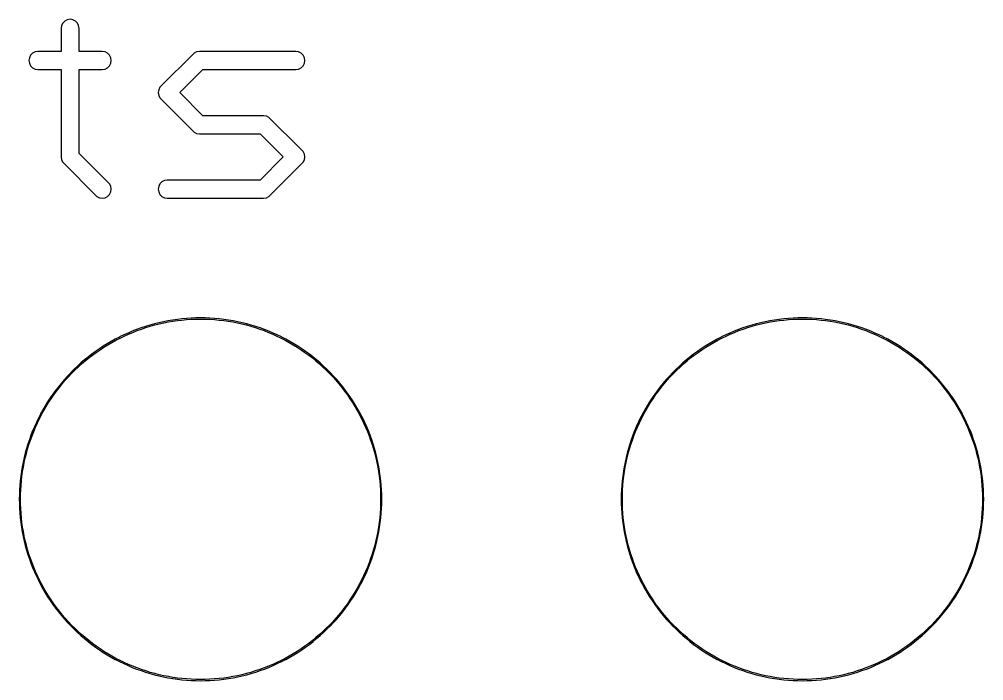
# Model space of a CAD drawing. Extents: x 9 to 70, y 0 to 129.
# Drawn here: x 44.85 to 52.99, y 79.64 to 85.22 of the extents above; entities that cross this region are included whole.
import ezdxf

# ---------------------------------------------------------------- set-up
doc = ezdxf.new("R2010")
doc.units = 0

msp = doc.modelspace()

# ---------------------------------------------------------------- linework, layer by layer
at = {"color": 34, "true_color": 0x008000}
for points in [[(45.50172, 83.72203, 0), (45.52297, 83.7112, 0), (45.54651, 83.70747, 0), (45.57006, 83.7112, 0), (45.5913, 83.72203, 0), (45.60816, 83.73887, 0), (45.61898, 83.76013, 0), (45.62271, 83.78367, 0), (45.61898, 83.80722, 0), (45.60816, 83.82846, 0), (45.35144, 84.08518, 0), (45.35144, 84.79205, 0), (45.54651, 84.79205, 0), (45.57006, 84.79578, 0), (45.5913, 84.80661, 0), (45.60816, 84.82346, 0), (45.61898, 84.84471, 0), (45.62271, 84.86825, 0), (45.61898, 84.8918, 0), (45.60816, 84.91304, 0), (45.5913, 84.9299, 0), (45.57006, 84.94072, 0), (45.54651, 84.94445, 0), (45.35144, 84.94445, 0), (45.35144, 85.13953, 0), (45.34771, 85.16307, 0), (45.33689, 85.18431, 0), (45.32003, 85.20117, 0), (45.29879, 85.212, 0), (45.27524, 85.21573, 0), (45.25169, 85.212, 0), (45.23045, 85.20117, 0), (45.21359, 85.18431, 0), (45.20277, 85.16307, 0), (45.19904, 85.13953, 0), (45.19904, 84.94445, 0), (45.00422, 84.94445, 0), (44.98068, 84.94072, 0), (44.95943, 84.9299, 0), (44.94258, 84.91304, 0), (44.93175, 84.8918, 0), (44.92802, 84.86825, 0), (44.93175, 84.84471, 0), (44.94258, 84.82346, 0), (44.95943, 84.80661, 0), (44.98068, 84.79578, 0), (45.00422, 84.79205, 0), (45.19904, 84.79205, 0), (45.19904, 84.05495, 0), (45.20277, 84.0314, 0), (45.21359, 84.01016, 0), (45.50172, 83.72203, 0)], [(46.39695, 84.40216, 0), (46.20207, 84.59721, 0), (46.39691, 84.79205, 0), (47.18024, 84.79205, 0), (47.20379, 84.79578, 0), (47.22503, 84.80661, 0), (47.24189, 84.82346, 0), (47.25271, 84.84471, 0), (47.25644, 84.86825, 0), (47.25271, 84.8918, 0), (47.24189, 84.91304, 0), (47.22503, 84.9299, 0), (47.20379, 84.94072, 0), (47.18024, 84.94445, 0), (46.36668, 84.94445, 0), (46.34313, 84.94072, 0), (46.32189, 84.9299, 0), (46.03401, 84.64202, 0), (46.02319, 84.62078, 0), (46.01946, 84.59724, 0), (46.02319, 84.57369, 0), (46.03401, 84.55245, 0), (46.30503, 84.28117, 0), (46.32189, 84.26432, 0), (46.34313, 84.25349, 0), (46.36668, 84.24976, 0), (46.87875, 84.24976, 0), (47.07378, 84.05492, 0), (46.87873, 83.85987, 0), (46.09566, 83.85987, 0), (46.07211, 83.85614, 0), (46.05087, 83.84532, 0), (46.03401, 83.82846, 0), (46.02319, 83.80722, 0), (46.01946, 83.78367, 0), (46.02319, 83.76013, 0), (46.03401, 83.73887, 0), (46.05087, 83.72203, 0), (46.07211, 83.7112, 0), (46.09566, 83.70747, 0), (46.90897, 83.70747, 0), (46.93252, 83.7112, 0), (46.95376, 83.72203, 0), (46.97062, 83.73887, 0), (47.22503, 83.9933, 0), (47.24189, 84.01016, 0), (47.25271, 84.0314, 0), (47.25644, 84.05495, 0), (47.25271, 84.07849, 0), (47.24189, 84.09973, 0), (47.22503, 84.11659, 0), (46.95376, 84.38761, 0), (46.93252, 84.39843, 0), (46.90897, 84.40216, 0), (46.39695, 84.40216, 0)], [(47.47279, 80.1003, 0), (47.49972, 80.12875, 0), (47.52613, 80.1577, 0), (47.55153, 80.18768, 0), (47.57642, 80.21816, 0), (47.6003, 80.24915, 0), (47.62341, 80.2809, 0), (47.64577, 80.31314, 0), (47.66736, 80.34617, 0), (47.68793, 80.37945, 0), (47.70774, 80.41348, 0), (47.72679, 80.44777, 0), (47.74483, 80.48283, 0), (47.74553, 80.48421, 0), (47.76255, 80.51951, 0), (47.7788, 80.55533, 0), (47.79404, 80.59139, 0), (47.80827, 80.62797, 0), (47.82173, 80.6648, 0), (47.83418, 80.70214, 0), (47.84561, 80.73972, 0), (47.85602, 80.77758, 0), (47.86542, 80.81568, 0), (47.87405, 80.85402, 0), (47.88167, 80.89264, 0), (47.88802, 80.93125, 0), (47.88827, 80.93277, 0), (47.89385, 80.97163, 0), (47.89843, 81.01075, 0), (47.90198, 81.04987, 0), (47.90452, 81.08899, 0), (47.90605, 81.1281, 0), (47.90655, 81.16746, 0), (47.90605, 81.20684, 0), (47.90452, 81.24596, 0), (47.90198, 81.28507, 0), (47.89843, 81.32419, 0), (47.89385, 81.36331, 0), (47.88827, 81.40217, 0), (47.88802, 81.4037, 0), (47.88192, 81.44078, 0), (47.88167, 81.44231, 0), (47.87405, 81.48092, 0), (47.86542, 81.51927, 0), (47.85602, 81.55737, 0), (47.84561, 81.59522, 0), (47.83418, 81.63281, 0), (47.82173, 81.67015, 0), (47.80827, 81.70698, 0), (47.79404, 81.74355, 0), (47.7788, 81.77961, 0), (47.76255, 81.81543, 0), (47.74553, 81.85074, 0), (47.74483, 81.85212, 0), (47.7275, 81.88579, 0), (47.72679, 81.88717, 0), (47.70774, 81.92146, 0), (47.68793, 81.9555, 0), (47.66736, 81.98877, 0), (47.64577, 82.02179, 0), (47.62341, 82.05405, 0), (47.6003, 82.0858, 0), (47.57642, 82.11678, 0), (47.55153, 82.14727, 0), (47.52613, 82.17724, 0), (47.49972, 82.2062, 0), (47.47279, 82.23464, 0), (47.4717, 82.23574, 0), (47.47168, 82.23575, 0), (47.44376, 82.26367, 0), (47.41531, 82.2906, 0), (47.38635, 82.31702, 0), (47.35638, 82.34242, 0), (47.3259, 82.36731, 0), (47.29491, 82.39118, 0), (47.26316, 82.4143, 0), (47.2309, 82.43665, 0), (47.19788, 82.45824, 0), (47.16461, 82.47882, 0), (47.13057, 82.49863, 0), (47.09628, 82.51768, 0), (47.06123, 82.5357, 0), (47.05985, 82.53642, 0), (47.02455, 82.55343, 0), (46.98873, 82.56968, 0), (46.95266, 82.58493, 0), (46.91609, 82.59916, 0), (46.87926, 82.61262, 0), (46.84192, 82.62506, 0), (46.80433, 82.63648, 0), (46.76648, 82.64691, 0), (46.72838, 82.65631, 0), (46.69003, 82.66494, 0), (46.65142, 82.67256, 0), (46.61281, 82.67891, 0), (46.61128, 82.67915, 0), (46.57242, 82.68474, 0), (46.5333, 82.68931, 0), (46.49419, 82.69287, 0), (46.45507, 82.69541, 0), (46.41596, 82.69692, 0), (46.37659, 82.69744, 0), (46.33721, 82.69692, 0), (46.2981, 82.69541, 0), (46.25898, 82.69287, 0), (46.21987, 82.68931, 0), (46.18075, 82.68474, 0), (46.14189, 82.67915, 0), (46.14036, 82.67891, 0), (46.10175, 82.67256, 0), (46.06314, 82.66494, 0), (46.02479, 82.65631, 0), (45.98669, 82.64691, 0), (45.94884, 82.63648, 0), (45.91125, 82.62506, 0), (45.87391, 82.61262, 0), (45.83708, 82.59916, 0), (45.80051, 82.58493, 0), (45.76444, 82.56968, 0), (45.72862, 82.55343, 0), (45.69332, 82.53642, 0), (45.69194, 82.5357, 0), (45.65689, 82.51768, 0), (45.6226, 82.49863, 0), (45.58856, 82.47882, 0), (45.55529, 82.45824, 0), (45.52227, 82.43665, 0), (45.49001, 82.4143, 0), (45.45826, 82.39118, 0), (45.42727, 82.36731, 0), (45.39679, 82.34242, 0), (45.36682, 82.31702, 0), (45.33786, 82.2906, 0), (45.30941, 82.26367, 0), (45.28149, 82.23575, 0), (45.28147, 82.23574, 0), (45.28038, 82.23464, 0), (45.25345, 82.2062, 0), (45.22704, 82.17724, 0), (45.20164, 82.14727, 0), (45.17675, 82.11678, 0), (45.15287, 82.0858, 0), (45.12976, 82.05405, 0), (45.1074, 82.02179, 0), (45.08581, 81.98877, 0), (45.06524, 81.9555, 0), (45.04543, 81.92146, 0), (45.02638, 81.88717, 0), (45.02567, 81.88579, 0), (45.00834, 81.85212, 0), (45.00764, 81.85074, 0), (44.99062, 81.81543, 0), (44.97437, 81.77961, 0), (44.95913, 81.74355, 0), (44.9449, 81.70698, 0), (44.93144, 81.67015, 0), (44.91899, 81.63281, 0), (44.90756, 81.59522, 0), (44.89715, 81.55737, 0), (44.88775, 81.51927, 0), (44.87912, 81.48092, 0), (44.8715, 81.44231, 0), (44.87125, 81.44078, 0), (44.86515, 81.4037, 0), (44.8649, 81.40217, 0), (44.85932, 81.36331, 0), (44.85474, 81.32419, 0), (44.85119, 81.28507, 0), (44.84865, 81.24596, 0), (44.84712, 81.20684, 0), (44.84662, 81.16746, 0), (44.84712, 81.1281, 0), (44.84865, 81.08899, 0), (44.85119, 81.04987, 0), (44.85474, 81.01075, 0), (44.85932, 80.97163, 0), (44.8649, 80.93277, 0), (44.86515, 80.93125, 0), (44.8715, 80.89264, 0), (44.87912, 80.85402, 0), (44.88775, 80.81568, 0), (44.89715, 80.77758, 0), (44.90756, 80.73972, 0), (44.91899, 80.70214, 0), (44.93144, 80.6648, 0), (44.9449, 80.62797, 0), (44.95913, 80.59139, 0), (44.97437, 80.55533, 0), (44.99062, 80.51951, 0), (45.00764, 80.48421, 0), (45.00834, 80.48283, 0), (45.02638, 80.44777, 0), (45.04543, 80.41348, 0), (45.06524, 80.37945, 0), (45.08581, 80.34617, 0), (45.1074, 80.31314, 0), (45.12976, 80.2809, 0), (45.15287, 80.24915, 0), (45.17675, 80.21816, 0), (45.20164, 80.18768, 0), (45.22704, 80.1577, 0), (45.25345, 80.12875, 0), (45.28038, 80.1003, 0), (45.30941, 80.07127, 0), (45.33786, 80.04434, 0), (45.36682, 80.01793, 0), (45.39679, 79.99253, 0), (45.42727, 79.96763, 0), (45.45826, 79.94376, 0), (45.49001, 79.92064, 0), (45.52227, 79.89829, 0), (45.55529, 79.8767, 0), (45.58856, 79.85612, 0), (45.6226, 79.83632, 0), (45.65689, 79.81726, 0), (45.65827, 79.81656, 0), (45.69194, 79.79922, 0), (45.69332, 79.79853, 0), (45.72862, 79.78151, 0), (45.76444, 79.76524, 0), (45.80051, 79.75001, 0), (45.83708, 79.73578, 0), (45.87391, 79.72233, 0), (45.91125, 79.70988, 0), (45.94884, 79.69844, 0), (45.98669, 79.68804, 0), (46.02479, 79.67864, 0), (46.06314, 79.67, 0), (46.10175, 79.66238, 0), (46.10236, 79.66228, 0), (46.14036, 79.65603, 0), (46.14189, 79.65579, 0), (46.18075, 79.6502, 0), (46.21987, 79.64563, 0), (46.25898, 79.64208, 0), (46.2981, 79.63954, 0), (46.33721, 79.638, 0), (46.37659, 79.6375, 0), (46.41596, 79.638, 0), (46.45507, 79.63954, 0), (46.49419, 79.64208, 0), (46.5333, 79.64563, 0), (46.57242, 79.6502, 0), (46.61128, 79.65579, 0), (46.61281, 79.65603, 0), (46.65081, 79.66228, 0), (46.65142, 79.66238, 0), (46.69003, 79.67, 0), (46.72838, 79.67864, 0), (46.76648, 79.68804, 0), (46.80433, 79.69844, 0), (46.84192, 79.70988, 0), (46.87926, 79.72233, 0), (46.91609, 79.73578, 0), (46.95266, 79.75001, 0), (46.98873, 79.76524, 0), (47.02455, 79.78151, 0), (47.05985, 79.79853, 0), (47.06123, 79.79922, 0), (47.0949, 79.81656, 0), (47.09628, 79.81726, 0), (47.13057, 79.83632, 0), (47.16461, 79.85612, 0), (47.19788, 79.8767, 0), (47.2309, 79.89829, 0), (47.26316, 79.92064, 0), (47.29491, 79.94376, 0), (47.3259, 79.96763, 0), (47.35638, 79.99253, 0), (47.38635, 80.01793, 0), (47.41531, 80.04434, 0), (47.44376, 80.07127, 0), (47.47279, 80.1003, 0)], [(46.45507, 79.64944, 0), (46.41596, 79.64792, 0), (46.37659, 79.6474, 0), (46.33721, 79.64792, 0), (46.2981, 79.64944, 0), (46.25898, 79.65197, 0), (46.21987, 79.65554, 0), (46.18075, 79.66011, 0), (46.14244, 79.66562, 0), (46.10481, 79.6718, 0), (46.0662, 79.67943, 0), (46.02785, 79.68805, 0), (45.98975, 79.69746, 0), (45.9519, 79.70787, 0), (45.91431, 79.7193, 0), (45.87697, 79.73175, 0), (45.84014, 79.74521, 0), (45.80357, 79.75944, 0), (45.7675, 79.77468, 0), (45.73169, 79.79093, 0), (45.69669, 79.8078, 0), (45.66271, 79.82528, 0), (45.62842, 79.84433, 0), (45.59438, 79.86414, 0), (45.56111, 79.88472, 0), (45.52809, 79.90631, 0), (45.49583, 79.92865, 0), (45.46408, 79.95177, 0), (45.43309, 79.97565, 0), (45.40261, 80.00054, 0), (45.37264, 80.02594, 0), (45.34368, 80.05235, 0), (45.31524, 80.07928, 0), (45.31522, 80.07929, 0), (45.28839, 80.10612, 0), (45.26147, 80.13457, 0), (45.23505, 80.16352, 0), (45.20965, 80.1935, 0), (45.18476, 80.22398, 0), (45.16088, 80.25497, 0), (45.13777, 80.28672, 0), (45.11542, 80.31898, 0), (45.09383, 80.352, 0), (45.07325, 80.38527, 0), (45.05344, 80.41931, 0), (45.03439, 80.45359, 0), (45.01684, 80.48772, 0), (45.00004, 80.52257, 0), (44.98379, 80.55839, 0), (44.96855, 80.59446, 0), (44.95432, 80.63103, 0), (44.94086, 80.66786, 0), (44.92842, 80.7052, 0), (44.91699, 80.74279, 0), (44.90657, 80.78064, 0), (44.89717, 80.81874, 0), (44.88854, 80.85709, 0), (44.88092, 80.8957, 0), (44.87472, 80.93341, 0), (44.86922, 80.97163, 0), (44.86465, 81.01075, 0), (44.86109, 81.04987, 0), (44.85855, 81.08899, 0), (44.85703, 81.1281, 0), (44.85652, 81.16746, 0), (44.85703, 81.20684, 0), (44.85855, 81.24596, 0), (44.86109, 81.28507, 0), (44.86465, 81.32419, 0), (44.86922, 81.36331, 0), (44.87473, 81.40161, 0), (44.88092, 81.43925, 0), (44.88854, 81.47785, 0), (44.89717, 81.51621, 0), (44.90657, 81.55431, 0), (44.91699, 81.59215, 0), (44.92842, 81.62975, 0), (44.94086, 81.66708, 0), (44.95432, 81.7039, 0), (44.96855, 81.74048, 0), (44.98379, 81.77656, 0), (45.00004, 81.81237, 0), (45.01691, 81.84737, 0), (45.03439, 81.88135, 0), (45.05344, 81.91564, 0), (45.07325, 81.94968, 0), (45.09383, 81.98295, 0), (45.11542, 82.01597, 0), (45.13777, 82.04823, 0), (45.16088, 82.07998, 0), (45.18476, 82.11096, 0), (45.20965, 82.14145, 0), (45.23505, 82.17142, 0), (45.26147, 82.20037, 0), (45.28822, 82.22864, 0), (45.31522, 82.25565, 0), (45.31524, 82.25566, 0), (45.34368, 82.28259, 0), (45.37264, 82.30901, 0), (45.40261, 82.33441, 0), (45.43309, 82.3593, 0), (45.46408, 82.38317, 0), (45.49583, 82.40629, 0), (45.52809, 82.42864, 0), (45.56111, 82.45023, 0), (45.59438, 82.4708, 0), (45.62842, 82.49062, 0), (45.66271, 82.50967, 0), (45.69668, 82.52715, 0), (45.73169, 82.54401, 0), (45.7675, 82.56027, 0), (45.80357, 82.5755, 0), (45.84014, 82.58973, 0), (45.87697, 82.6032, 0), (45.91431, 82.61564, 0), (45.9519, 82.62707, 0), (45.98975, 82.63749, 0), (46.02785, 82.64688, 0), (46.0662, 82.65552, 0), (46.10481, 82.66314, 0), (46.14245, 82.66933, 0), (46.18075, 82.67484, 0), (46.21987, 82.67941, 0), (46.25898, 82.68295, 0), (46.2981, 82.6855, 0), (46.33721, 82.68702, 0), (46.37659, 82.68754, 0), (46.41596, 82.68702, 0), (46.45507, 82.6855, 0), (46.49419, 82.68295, 0), (46.5333, 82.67941, 0), (46.57242, 82.67484, 0), (46.61072, 82.66933, 0), (46.64836, 82.66314, 0), (46.68697, 82.65552, 0), (46.72532, 82.64688, 0), (46.76342, 82.63749, 0), (46.80127, 82.62707, 0), (46.83886, 82.61564, 0), (46.8762, 82.6032, 0), (46.91303, 82.58973, 0), (46.9496, 82.5755, 0), (46.98567, 82.56027, 0), (47.02148, 82.54401, 0), (47.05649, 82.52715, 0), (47.09046, 82.50967, 0), (47.12475, 82.49062, 0), (47.15879, 82.4708, 0), (47.19206, 82.45023, 0), (47.22508, 82.42864, 0), (47.25734, 82.40629, 0), (47.28909, 82.38317, 0), (47.32008, 82.3593, 0), (47.35056, 82.33441, 0), (47.38053, 82.30901, 0), (47.40949, 82.28259, 0), (47.43793, 82.25566, 0), (47.43795, 82.25565, 0), (47.46495, 82.22864, 0), (47.4917, 82.20037, 0), (47.51812, 82.17142, 0), (47.54352, 82.14145, 0), (47.56841, 82.11096, 0), (47.59229, 82.07998, 0), (47.6154, 82.04823, 0), (47.63775, 82.01597, 0), (47.65934, 81.98295, 0), (47.67992, 81.94968, 0), (47.69973, 81.91564, 0), (47.71878, 81.88135, 0), (47.73626, 81.84737, 0), (47.75313, 81.81237, 0), (47.76938, 81.77656, 0), (47.78462, 81.74048, 0), (47.79885, 81.7039, 0), (47.81231, 81.66708, 0), (47.82475, 81.62975, 0), (47.83618, 81.59215, 0), (47.8466, 81.55431, 0), (47.856, 81.51621, 0), (47.86463, 81.47785, 0), (47.87225, 81.43925, 0), (47.87844, 81.40161, 0), (47.88395, 81.36331, 0), (47.88852, 81.32419, 0), (47.89208, 81.28507, 0), (47.89462, 81.24596, 0), (47.89614, 81.20684, 0), (47.89665, 81.16746, 0), (47.89614, 81.1281, 0), (47.89462, 81.08899, 0), (47.89208, 81.04987, 0), (47.88852, 81.01075, 0), (47.88395, 80.97163, 0), (47.87845, 80.93341, 0), (47.87225, 80.8957, 0), (47.86463, 80.85709, 0), (47.856, 80.81874, 0), (47.8466, 80.78064, 0), (47.83618, 80.74279, 0), (47.82475, 80.7052, 0), (47.81231, 80.66786, 0), (47.79885, 80.63103, 0), (47.78462, 80.59446, 0), (47.76938, 80.55839, 0), (47.75313, 80.52257, 0), (47.73633, 80.48772, 0), (47.71878, 80.45359, 0), (47.69973, 80.41931, 0), (47.67992, 80.38527, 0), (47.65934, 80.352, 0), (47.63775, 80.31898, 0), (47.6154, 80.28672, 0), (47.59229, 80.25497, 0), (47.56841, 80.22398, 0), (47.54352, 80.1935, 0), (47.51812, 80.16352, 0), (47.4917, 80.13457, 0), (47.46478, 80.10612, 0), (47.43795, 80.07929, 0), (47.43793, 80.07928, 0), (47.40949, 80.05235, 0), (47.38053, 80.02594, 0), (47.35056, 80.00054, 0), (47.32008, 79.97565, 0), (47.28909, 79.95177, 0), (47.25734, 79.92865, 0), (47.22508, 79.90631, 0), (47.19206, 79.88472, 0), (47.15879, 79.86414, 0), (47.12475, 79.84433, 0), (47.09046, 79.82528, 0), (47.05648, 79.8078, 0), (47.02148, 79.79093, 0), (46.98567, 79.77468, 0), (46.9496, 79.75944, 0), (46.91303, 79.74521, 0), (46.8762, 79.73175, 0), (46.83886, 79.7193, 0), (46.80127, 79.70787, 0), (46.76342, 79.69746, 0), (46.72532, 79.68805, 0), (46.68697, 79.67943, 0), (46.64836, 79.6718, 0), (46.61073, 79.66562, 0), (46.57242, 79.66011, 0), (46.5333, 79.65554, 0), (46.49419, 79.65197, 0), (46.45507, 79.64944, 0)], [(52.55279, 80.1003, 0), (52.57972, 80.12875, 0), (52.60613, 80.1577, 0), (52.63153, 80.18768, 0), (52.65642, 80.21816, 0), (52.6803, 80.24915, 0), (52.70341, 80.2809, 0), (52.72577, 80.31314, 0), (52.74736, 80.34617, 0), (52.76793, 80.37945, 0), (52.78774, 80.41348, 0), (52.80679, 80.44777, 0), (52.82483, 80.48283, 0), (52.82553, 80.48421, 0), (52.84255, 80.51951, 0), (52.8588, 80.55533, 0), (52.87404, 80.59139, 0), (52.88827, 80.62797, 0), (52.90173, 80.6648, 0), (52.91418, 80.70214, 0), (52.92561, 80.73972, 0), (52.93602, 80.77758, 0), (52.94542, 80.81568, 0), (52.95405, 80.85402, 0), (52.96167, 80.89264, 0), (52.96802, 80.93125, 0), (52.96827, 80.93277, 0), (52.97385, 80.97163, 0), (52.97843, 81.01075, 0), (52.98198, 81.04987, 0), (52.98452, 81.08899, 0), (52.98605, 81.1281, 0), (52.98655, 81.16746, 0), (52.98605, 81.20684, 0), (52.98452, 81.24596, 0), (52.98198, 81.28507, 0), (52.97843, 81.32419, 0), (52.97385, 81.36331, 0), (52.96827, 81.40217, 0), (52.96802, 81.4037, 0), (52.96192, 81.44078, 0), (52.96167, 81.44231, 0), (52.95405, 81.48092, 0), (52.94542, 81.51927, 0), (52.93602, 81.55737, 0), (52.92561, 81.59522, 0), (52.91418, 81.63281, 0), (52.90173, 81.67015, 0), (52.88827, 81.70698, 0), (52.87404, 81.74355, 0), (52.8588, 81.77961, 0), (52.84255, 81.81543, 0), (52.82553, 81.85074, 0), (52.82483, 81.85212, 0), (52.8075, 81.88579, 0), (52.80679, 81.88717, 0), (52.78774, 81.92146, 0), (52.76793, 81.9555, 0), (52.74736, 81.98877, 0), (52.72577, 82.02179, 0), (52.70341, 82.05405, 0), (52.6803, 82.0858, 0), (52.65642, 82.11678, 0), (52.63153, 82.14727, 0), (52.60613, 82.17724, 0), (52.57972, 82.2062, 0), (52.55279, 82.23464, 0), (52.5517, 82.23574, 0), (52.55168, 82.23575, 0), (52.52376, 82.26367, 0), (52.49531, 82.2906, 0), (52.46635, 82.31702, 0), (52.43638, 82.34242, 0), (52.4059, 82.36731, 0), (52.37491, 82.39118, 0), (52.34316, 82.4143, 0), (52.3109, 82.43665, 0), (52.27788, 82.45824, 0), (52.24461, 82.47882, 0), (52.21057, 82.49863, 0), (52.17628, 82.51768, 0), (52.14123, 82.5357, 0), (52.13985, 82.53642, 0), (52.10455, 82.55343, 0), (52.06873, 82.56968, 0), (52.03266, 82.58493, 0), (51.99609, 82.59916, 0), (51.95926, 82.61262, 0), (51.92192, 82.62506, 0), (51.88433, 82.63648, 0), (51.84648, 82.64691, 0), (51.80838, 82.65631, 0), (51.77003, 82.66494, 0), (51.73142, 82.67256, 0), (51.69281, 82.67891, 0), (51.69128, 82.67915, 0), (51.65242, 82.68474, 0), (51.6133, 82.68931, 0), (51.57419, 82.69287, 0), (51.53507, 82.69541, 0), (51.49596, 82.69692, 0), (51.45659, 82.69744, 0), (51.41722, 82.69692, 0), (51.3781, 82.69541, 0), (51.33898, 82.69287, 0), (51.29987, 82.68931, 0), (51.26075, 82.68474, 0), (51.22189, 82.67915, 0), (51.22036, 82.67891, 0), (51.18175, 82.67256, 0), (51.14314, 82.66494, 0), (51.10479, 82.65631, 0), (51.06669, 82.64691, 0), (51.02884, 82.63648, 0), (50.99125, 82.62506, 0), (50.95391, 82.61262, 0), (50.91708, 82.59916, 0), (50.88051, 82.58493, 0), (50.84444, 82.56968, 0), (50.80862, 82.55343, 0), (50.77332, 82.53642, 0), (50.77194, 82.5357, 0), (50.73689, 82.51768, 0), (50.7026, 82.49863, 0), (50.66856, 82.47882, 0), (50.63529, 82.45824, 0), (50.60227, 82.43665, 0), (50.57001, 82.4143, 0), (50.53826, 82.39118, 0), (50.50727, 82.36731, 0), (50.47679, 82.34242, 0), (50.44682, 82.31702, 0), (50.41786, 82.2906, 0), (50.38941, 82.26367, 0), (50.38832, 82.26258, 0), (50.36147, 82.23574, 0), (50.36038, 82.23464, 0), (50.33345, 82.2062, 0), (50.30704, 82.17724, 0), (50.28164, 82.14727, 0), (50.25675, 82.11678, 0), (50.23287, 82.0858, 0), (50.20976, 82.05405, 0), (50.1874, 82.02179, 0), (50.16581, 81.98877, 0), (50.14524, 81.9555, 0), (50.12543, 81.92146, 0), (50.10638, 81.88717, 0), (50.10567, 81.88579, 0), (50.08834, 81.85212, 0), (50.08764, 81.85074, 0), (50.07062, 81.81543, 0), (50.05437, 81.77961, 0), (50.03913, 81.74355, 0), (50.0249, 81.70698, 0), (50.01144, 81.67015, 0), (49.99899, 81.63281, 0), (49.98756, 81.59522, 0), (49.97715, 81.55737, 0), (49.96775, 81.51927, 0), (49.95912, 81.48092, 0), (49.9515, 81.44231, 0), (49.95125, 81.44078, 0), (49.94515, 81.4037, 0), (49.9449, 81.40217, 0), (49.93932, 81.36331, 0), (49.93474, 81.32419, 0), (49.93119, 81.28507, 0), (49.92865, 81.24596, 0), (49.92712, 81.20684, 0), (49.92662, 81.16746, 0), (49.92712, 81.1281, 0), (49.92865, 81.08899, 0), (49.93119, 81.04987, 0), (49.93474, 81.01075, 0), (49.93932, 80.97163, 0), (49.9449, 80.93277, 0), (49.94515, 80.93125, 0), (49.9515, 80.89264, 0), (49.95912, 80.85402, 0), (49.96775, 80.81568, 0), (49.97715, 80.77758, 0), (49.98756, 80.73972, 0), (49.99899, 80.70214, 0), (50.01144, 80.6648, 0), (50.0249, 80.62797, 0), (50.03913, 80.59139, 0), (50.05437, 80.55533, 0), (50.07062, 80.51951, 0), (50.08764, 80.48421, 0), (50.08834, 80.48283, 0), (50.10638, 80.44777, 0), (50.12543, 80.41348, 0), (50.14524, 80.37945, 0), (50.16581, 80.34617, 0), (50.1874, 80.31314, 0), (50.20976, 80.2809, 0), (50.23287, 80.24915, 0), (50.25675, 80.21816, 0), (50.28164, 80.18768, 0), (50.30704, 80.1577, 0), (50.33345, 80.12875, 0), (50.36038, 80.1003, 0), (50.38941, 80.07127, 0), (50.41786, 80.04434, 0), (50.44682, 80.01793, 0), (50.47679, 79.99253, 0), (50.50727, 79.96763, 0), (50.53826, 79.94376, 0), (50.57001, 79.92064, 0), (50.60227, 79.89829, 0), (50.63529, 79.8767, 0), (50.66856, 79.85612, 0), (50.7026, 79.83632, 0), (50.73689, 79.81726, 0), (50.73827, 79.81656, 0), (50.77194, 79.79922, 0), (50.77332, 79.79853, 0), (50.80862, 79.78151, 0), (50.84444, 79.76524, 0), (50.88051, 79.75001, 0), (50.91708, 79.73578, 0), (50.95391, 79.72233, 0), (50.99125, 79.70988, 0), (51.02884, 79.69844, 0), (51.06669, 79.68804, 0), (51.10479, 79.67864, 0), (51.14314, 79.67, 0), (51.18175, 79.66238, 0), (51.18236, 79.66228, 0), (51.22036, 79.65603, 0), (51.22189, 79.65579, 0), (51.26075, 79.6502, 0), (51.29987, 79.64563, 0), (51.33898, 79.64208, 0), (51.3781, 79.63954, 0), (51.41722, 79.638, 0), (51.45659, 79.6375, 0), (51.49596, 79.638, 0), (51.53507, 79.63954, 0), (51.57419, 79.64208, 0), (51.6133, 79.64563, 0), (51.65242, 79.6502, 0), (51.69128, 79.65579, 0), (51.69281, 79.65603, 0), (51.73081, 79.66228, 0), (51.73142, 79.66238, 0), (51.77003, 79.67, 0), (51.80838, 79.67864, 0), (51.84648, 79.68804, 0), (51.88433, 79.69844, 0), (51.92192, 79.70988, 0), (51.95926, 79.72233, 0), (51.99609, 79.73578, 0), (52.03266, 79.75001, 0), (52.06873, 79.76524, 0), (52.10455, 79.78151, 0), (52.13985, 79.79853, 0), (52.14123, 79.79922, 0), (52.1749, 79.81656, 0), (52.17628, 79.81726, 0), (52.21057, 79.83632, 0), (52.24461, 79.85612, 0), (52.27788, 79.8767, 0), (52.3109, 79.89829, 0), (52.34316, 79.92064, 0), (52.37491, 79.94376, 0), (52.4059, 79.96763, 0), (52.43638, 79.99253, 0), (52.46635, 80.01793, 0), (52.49531, 80.04434, 0), (52.52376, 80.07127, 0), (52.55279, 80.1003, 0)], [(51.53507, 79.64944, 0), (51.49596, 79.64792, 0), (51.45659, 79.6474, 0), (51.41722, 79.64792, 0), (51.3781, 79.64944, 0), (51.33898, 79.65197, 0), (51.29987, 79.65554, 0), (51.26075, 79.66011, 0), (51.22244, 79.66562, 0), (51.18481, 79.6718, 0), (51.1462, 79.67943, 0), (51.10785, 79.68805, 0), (51.06975, 79.69746, 0), (51.0319, 79.70787, 0), (50.99431, 79.7193, 0), (50.95697, 79.73175, 0), (50.92014, 79.74521, 0), (50.88357, 79.75944, 0), (50.8475, 79.77468, 0), (50.81169, 79.79093, 0), (50.77669, 79.8078, 0), (50.74271, 79.82528, 0), (50.70842, 79.84433, 0), (50.67438, 79.86414, 0), (50.64111, 79.88472, 0), (50.60809, 79.90631, 0), (50.57583, 79.92865, 0), (50.54408, 79.95177, 0), (50.51309, 79.97565, 0), (50.48261, 80.00054, 0), (50.45264, 80.02594, 0), (50.42368, 80.05235, 0), (50.39524, 80.07928, 0), (50.36821, 80.10631, 0), (50.34147, 80.13457, 0), (50.31505, 80.16352, 0), (50.28965, 80.1935, 0), (50.26476, 80.22398, 0), (50.24088, 80.25497, 0), (50.21777, 80.28672, 0), (50.19542, 80.31898, 0), (50.17383, 80.352, 0), (50.15325, 80.38527, 0), (50.13344, 80.41931, 0), (50.11439, 80.45359, 0), (50.09684, 80.48772, 0), (50.08004, 80.52257, 0), (50.06379, 80.55839, 0), (50.04855, 80.59446, 0), (50.03432, 80.63103, 0), (50.02086, 80.66786, 0), (50.00842, 80.7052, 0), (49.99699, 80.74279, 0), (49.98657, 80.78064, 0), (49.97717, 80.81874, 0), (49.96854, 80.85709, 0), (49.96092, 80.8957, 0), (49.95472, 80.93341, 0), (49.94922, 80.97163, 0), (49.94465, 81.01075, 0), (49.94109, 81.04987, 0), (49.93855, 81.08899, 0), (49.93703, 81.1281, 0), (49.93652, 81.16746, 0), (49.93703, 81.20684, 0), (49.93855, 81.24596, 0), (49.94109, 81.28507, 0), (49.94465, 81.32419, 0), (49.94922, 81.36331, 0), (49.95473, 81.40161, 0), (49.96092, 81.43925, 0), (49.96854, 81.47785, 0), (49.97717, 81.51621, 0), (49.98657, 81.55431, 0), (49.99699, 81.59215, 0), (50.00842, 81.62975, 0), (50.02086, 81.66708, 0), (50.03432, 81.7039, 0), (50.04855, 81.74048, 0), (50.06379, 81.77656, 0), (50.08004, 81.81237, 0), (50.09691, 81.84737, 0), (50.11439, 81.88135, 0), (50.13344, 81.91564, 0), (50.15325, 81.94968, 0), (50.17383, 81.98295, 0), (50.19542, 82.01597, 0), (50.21777, 82.04823, 0), (50.24088, 82.07998, 0), (50.26476, 82.11096, 0), (50.28965, 82.14145, 0), (50.31505, 82.17142, 0), (50.34147, 82.20037, 0), (50.36822, 82.22864, 0), (50.39522, 82.25565, 0), (50.39524, 82.25566, 0), (50.42368, 82.28259, 0), (50.45264, 82.30901, 0), (50.48261, 82.33441, 0), (50.51309, 82.3593, 0), (50.54408, 82.38317, 0), (50.57583, 82.40629, 0), (50.60809, 82.42864, 0), (50.64111, 82.45023, 0), (50.67438, 82.4708, 0), (50.70842, 82.49062, 0), (50.74271, 82.50967, 0), (50.77668, 82.52715, 0), (50.81169, 82.54401, 0), (50.8475, 82.56027, 0), (50.88357, 82.5755, 0), (50.92014, 82.58973, 0), (50.95697, 82.6032, 0), (50.99431, 82.61564, 0), (51.0319, 82.62707, 0), (51.06975, 82.63749, 0), (51.10785, 82.64688, 0), (51.1462, 82.65552, 0), (51.18481, 82.66314, 0), (51.22245, 82.66933, 0), (51.26075, 82.67484, 0), (51.29987, 82.67941, 0), (51.33898, 82.68295, 0), (51.3781, 82.6855, 0), (51.41722, 82.68702, 0), (51.45659, 82.68754, 0), (51.49596, 82.68702, 0), (51.53507, 82.6855, 0), (51.57419, 82.68295, 0), (51.6133, 82.67941, 0), (51.65242, 82.67484, 0), (51.69072, 82.66933, 0), (51.72836, 82.66314, 0), (51.76697, 82.65552, 0), (51.80532, 82.64688, 0), (51.84342, 82.63749, 0), (51.88127, 82.62707, 0), (51.91886, 82.61564, 0), (51.9562, 82.6032, 0), (51.99303, 82.58973, 0), (52.0296, 82.5755, 0), (52.06567, 82.56027, 0), (52.10148, 82.54401, 0), (52.13649, 82.52715, 0), (52.17046, 82.50967, 0), (52.20475, 82.49062, 0), (52.23879, 82.4708, 0), (52.27206, 82.45023, 0), (52.30508, 82.42864, 0), (52.33734, 82.40629, 0), (52.36909, 82.38317, 0), (52.40008, 82.3593, 0), (52.43056, 82.33441, 0), (52.46053, 82.30901, 0), (52.48949, 82.28259, 0), (52.51793, 82.25566, 0), (52.51795, 82.25565, 0), (52.54495, 82.22864, 0), (52.5717, 82.20037, 0), (52.59812, 82.17142, 0), (52.62352, 82.14145, 0), (52.64841, 82.11096, 0), (52.67229, 82.07998, 0), (52.6954, 82.04823, 0), (52.71775, 82.01597, 0), (52.73934, 81.98295, 0), (52.75992, 81.94968, 0), (52.77973, 81.91564, 0), (52.79878, 81.88135, 0), (52.81626, 81.84737, 0), (52.83313, 81.81237, 0), (52.84938, 81.77656, 0), (52.86462, 81.74048, 0), (52.87885, 81.7039, 0), (52.89231, 81.66708, 0), (52.90475, 81.62975, 0), (52.91618, 81.59215, 0), (52.9266, 81.55431, 0), (52.936, 81.51621, 0), (52.94463, 81.47785, 0), (52.95225, 81.43925, 0), (52.95844, 81.40161, 0), (52.96395, 81.36331, 0), (52.96852, 81.32419, 0), (52.97208, 81.28507, 0), (52.97462, 81.24596, 0), (52.97614, 81.20684, 0), (52.97665, 81.16746, 0), (52.97614, 81.1281, 0), (52.97462, 81.08899, 0), (52.97208, 81.04987, 0), (52.96852, 81.01075, 0), (52.96395, 80.97163, 0), (52.95845, 80.93341, 0), (52.95225, 80.8957, 0), (52.94463, 80.85709, 0), (52.936, 80.81874, 0), (52.9266, 80.78064, 0), (52.91618, 80.74279, 0), (52.90475, 80.7052, 0), (52.89231, 80.66786, 0), (52.87885, 80.63103, 0), (52.86462, 80.59446, 0), (52.84938, 80.55839, 0), (52.83313, 80.52257, 0), (52.81633, 80.48772, 0), (52.79878, 80.45359, 0), (52.77973, 80.41931, 0), (52.75992, 80.38527, 0), (52.73934, 80.352, 0), (52.71775, 80.31898, 0), (52.6954, 80.28672, 0), (52.67229, 80.25497, 0), (52.64841, 80.22398, 0), (52.62352, 80.1935, 0), (52.59812, 80.16352, 0), (52.5717, 80.13457, 0), (52.54478, 80.10612, 0), (52.51795, 80.07929, 0), (52.51793, 80.07928, 0), (52.48949, 80.05235, 0), (52.46053, 80.02594, 0), (52.43056, 80.00054, 0), (52.40008, 79.97565, 0), (52.36909, 79.95177, 0), (52.33734, 79.92865, 0), (52.30508, 79.90631, 0), (52.27206, 79.88472, 0), (52.23879, 79.86414, 0), (52.20475, 79.84433, 0), (52.17046, 79.82528, 0), (52.13648, 79.8078, 0), (52.10148, 79.79093, 0), (52.06567, 79.77468, 0), (52.0296, 79.75944, 0), (51.99303, 79.74521, 0), (51.9562, 79.73175, 0), (51.91886, 79.7193, 0), (51.88127, 79.70787, 0), (51.84342, 79.69746, 0), (51.80532, 79.68805, 0), (51.76697, 79.67943, 0), (51.72836, 79.6718, 0), (51.69073, 79.66562, 0), (51.65242, 79.66011, 0), (51.6133, 79.65554, 0), (51.57419, 79.65197, 0), (51.53507, 79.64944, 0)]]:
    msp.add_polyline3d(points, close=True, dxfattribs=at)

doc.saveas('drawing.dxf')
